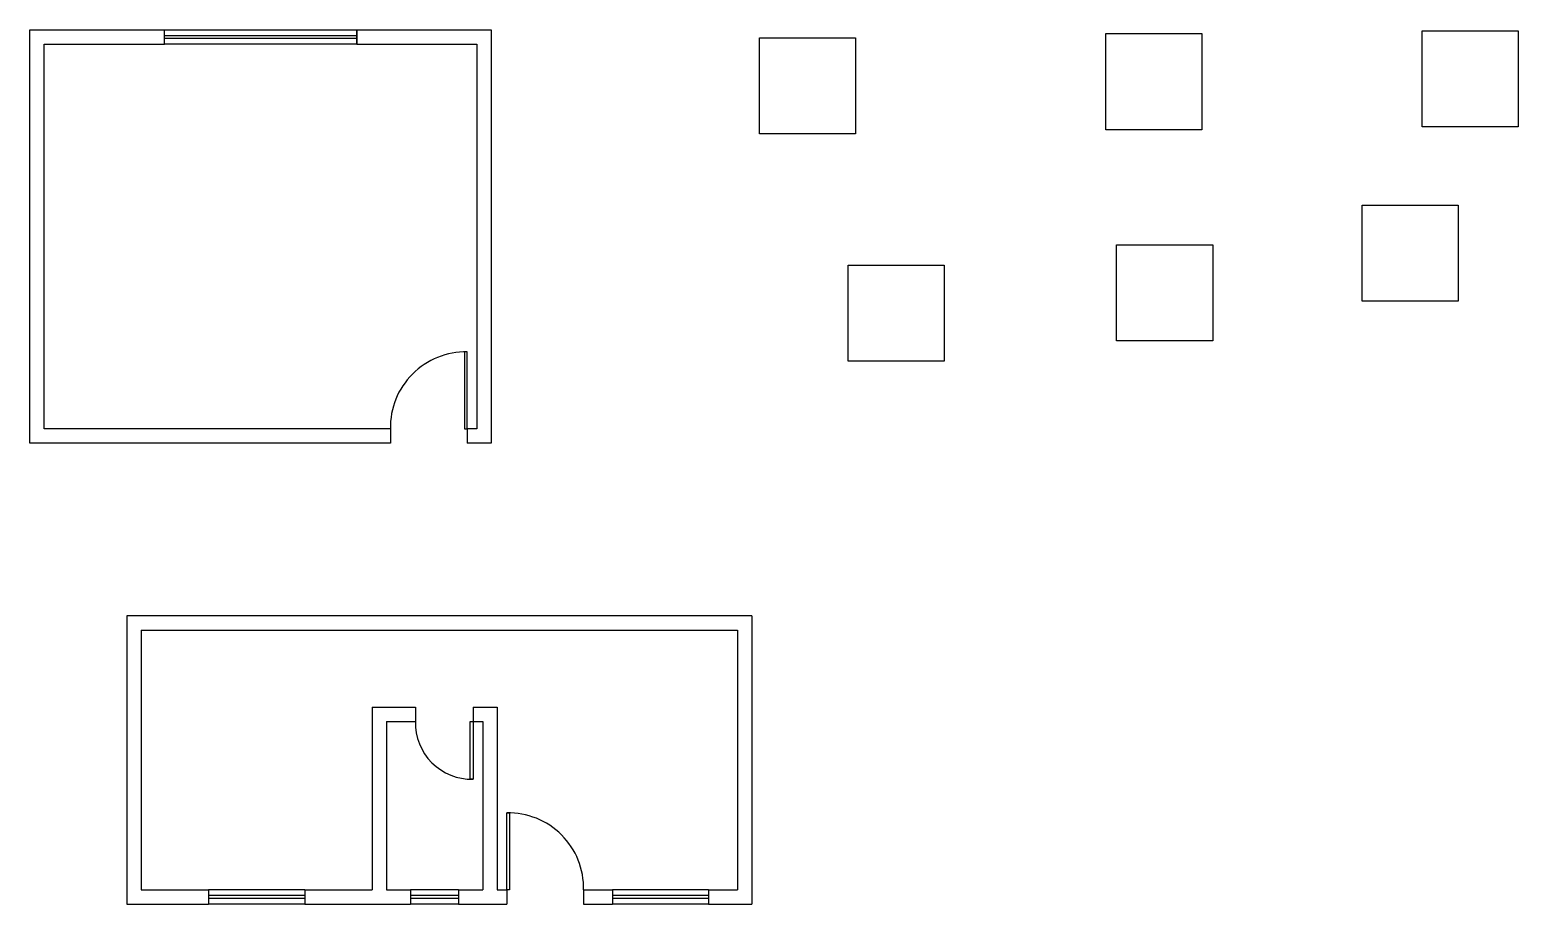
# Model space of a CAD drawing. Header units: millimetres. Extents: x 75037.3 to 75052.8, y 30893.7 to 30902.8.
import ezdxf

# ---------------------------------------------------------------- set-up
doc = ezdxf.new("R2010")
doc.units = ezdxf.units.MM
for name, color, linetype in [('AMARELO', 2, 'Continuous'), ('AZUL', 5, 'Continuous'), ('CIANO', 4, 'Continuous'), ('MAGENTA', 6, 'Continuous'), ('VERDE', 3, 'Continuous'), ('VERMELHO', 1, 'Continuous')]:
    doc.layers.add(name, color=color, linetype=linetype)

msp = doc.modelspace()

# ---------------------------------------------------------------- linework, layer by layer
for p, q in [((75037.29, 30902.812), (75037.29, 30902.812)), ((75037.29, 30902.812), (75038.69, 30902.812)), ((75037.29, 30898.512), (75037.29, 30902.812)), ((75038.69, 30902.662), (75038.69, 30902.812)), ((75038.69, 30902.812), (75040.69, 30902.812)), ((75038.69, 30902.752), (75040.69, 30902.752)), ((75040.69, 30902.662), (75040.69, 30902.812)), ((75040.69, 30902.812), (75042.09, 30902.812)), ((75040.69, 30902.812), (75040.69, 30902.662)), ((75042.09, 30902.812), (75042.09, 30898.512)), ((75037.44, 30902.662), (75038.69, 30902.662)), ((75037.44, 30898.662), (75037.44, 30902.662)), ((75040.69, 30902.722), (75038.69, 30902.722)), ((75040.69, 30902.662), (75038.69, 30902.662)), ((75040.69, 30902.662), (75041.94, 30902.662)), ((75041.94, 30902.662), (75041.94, 30898.662)), ((75041.04, 30898.662), (75037.44, 30898.662)), ((75041.04, 30898.662), (75041.04, 30898.512)), ((75041.94, 30898.662), (75041.84, 30898.662)), ((75041.84, 30898.662), (75041.84, 30898.512)), ((75041.04, 30898.512), (75037.29, 30898.512)), ((75042.09, 30898.512), (75041.84, 30898.512))]:
    msp.add_line(p, q)
for points in [[(75041.84, 30898.662), (75041.84, 30898.662), (75041.84, 30898.662), (75041.84, 30899.462), (75041.81, 30899.462), (75041.81, 30898.662), (75041.84, 30898.662)], [(75041.84, 30898.662), (75041.84, 30898.662)]]:
    msp.add_lwpolyline(points)
msp.add_arc((75041.825, 30898.677), 0.785, 88.9053, 181.0947)
at = {"layer": 'AMARELO'}
for p, q in [((75040.15, 30893.868), (75039.15, 30893.868)), ((75041.75, 30893.868), (75041.25, 30893.868)), ((75044.35, 30893.868), (75043.35, 30893.868)), ((75040.15, 30893.718), (75039.15, 30893.718)), ((75041.75, 30893.718), (75041.25, 30893.718)), ((75044.35, 30893.718), (75043.35, 30893.718))]:
    msp.add_line(p, q, dxfattribs=at)
msp.add_lwpolyline([(75048.479, 30902.773), (75049.479, 30902.773), (75049.479, 30901.773), (75048.479, 30901.773), (75048.479, 30902.773)], dxfattribs=at)
at = {"layer": 'AZUL'}
msp.add_lwpolyline([(75045.799, 30900.364), (75046.799, 30900.364), (75046.799, 30899.364), (75045.799, 30899.364), (75045.799, 30900.364)], dxfattribs=at)
at = {"layer": 'CIANO'}
msp.add_lwpolyline([(75048.592, 30900.577), (75049.592, 30900.577), (75049.592, 30899.577), (75048.592, 30899.577), (75048.592, 30900.577)], dxfattribs=at)
at = {"layer": 'MAGENTA'}
for p, q in [((75038.3, 30896.718), (75038.3, 30893.718)), ((75044.8, 30896.718), (75038.3, 30896.718)), ((75044.8, 30896.718), (75044.8, 30893.718)), ((75038.45, 30896.568), (75038.45, 30893.868)), ((75038.45, 30896.568), (75044.65, 30896.568)), ((75044.65, 30896.568), (75044.65, 30893.868)), ((75040.85, 30895.768), (75040.85, 30893.868)), ((75040.85, 30895.768), (75041.3, 30895.768)), ((75041.3, 30895.768), (75041.3, 30895.618)), ((75041.9, 30895.768), (75041.9, 30895.618)), ((75041.9, 30895.768), (75042.15, 30895.768)), ((75042.15, 30895.768), (75042.15, 30893.868)), ((75041, 30895.618), (75041, 30893.868)), ((75041, 30895.618), (75041.3, 30895.618)), ((75041.9, 30895.618), (75042, 30895.618)), ((75042, 30895.618), (75042, 30893.868)), ((75038.45, 30893.868), (75039.15, 30893.868)), ((75039.15, 30893.868), (75039.15, 30893.718)), ((75040.15, 30893.868), (75040.15, 30893.718)), ((75040.15, 30893.868), (75040.85, 30893.868)), ((75041, 30893.868), (75041.25, 30893.868)), ((75041.25, 30893.868), (75041.25, 30893.718)), ((75041.75, 30893.868), (75041.75, 30893.718)), ((75041.75, 30893.868), (75042, 30893.868)), ((75042.15, 30893.868), (75042.25, 30893.868)), ((75042.25, 30893.868), (75042.25, 30893.718)), ((75043.05, 30893.868), (75043.05, 30893.718)), ((75043.05, 30893.868), (75043.35, 30893.868)), ((75043.35, 30893.868), (75043.35, 30893.718)), ((75044.35, 30893.868), (75044.35, 30893.718)), ((75044.35, 30893.868), (75044.65, 30893.868)), ((75038.3, 30893.718), (75039.15, 30893.718)), ((75040.15, 30893.718), (75041.25, 30893.718)), ((75041.75, 30893.718), (75042.25, 30893.718)), ((75043.05, 30893.718), (75043.35, 30893.718)), ((75044.35, 30893.718), (75044.8, 30893.718))]:
    msp.add_line(p, q, dxfattribs=at)
msp.add_lwpolyline([(75051.768, 30902.801), (75052.768, 30902.801), (75052.768, 30901.801), (75051.768, 30901.801), (75051.768, 30902.801)], dxfattribs=at)
at = {"layer": 'VERDE'}
for p, q in [((75040.15, 30893.808), (75039.15, 30893.808)), ((75040.15, 30893.778), (75039.15, 30893.778)), ((75041.75, 30893.808), (75041.25, 30893.808)), ((75041.75, 30893.778), (75041.25, 30893.778)), ((75044.35, 30893.808), (75043.35, 30893.808)), ((75044.35, 30893.778), (75043.35, 30893.778))]:
    msp.add_line(p, q, dxfattribs=at)
for points in [[(75051.145, 30900.988), (75052.145, 30900.988), (75052.145, 30899.988), (75051.145, 30899.988), (75051.145, 30900.988)], [(75041.9, 30895.618), (75041.9, 30895.018), (75041.87, 30895.018), (75041.87, 30895.618), (75041.9, 30895.618)], [(75042.25, 30893.868), (75042.25, 30894.668), (75042.28, 30894.668), (75042.28, 30893.868), (75042.25, 30893.868)]]:
    msp.add_lwpolyline(points, dxfattribs=at)
at = {"layer": 'VERMELHO'}
msp.add_lwpolyline([(75044.878, 30902.73), (75045.878, 30902.73), (75045.878, 30901.73), (75044.878, 30901.73), (75044.878, 30902.73)], dxfattribs=at)
for centre, radius, start, end in [((75041.885, 30895.603), 0.585, 178.5312, 271.4688), ((75042.265, 30893.883), 0.785, 358.9053, 91.0947)]:
    msp.add_arc(centre, radius, start, end, dxfattribs=at)

doc.saveas('drawing.dxf')
